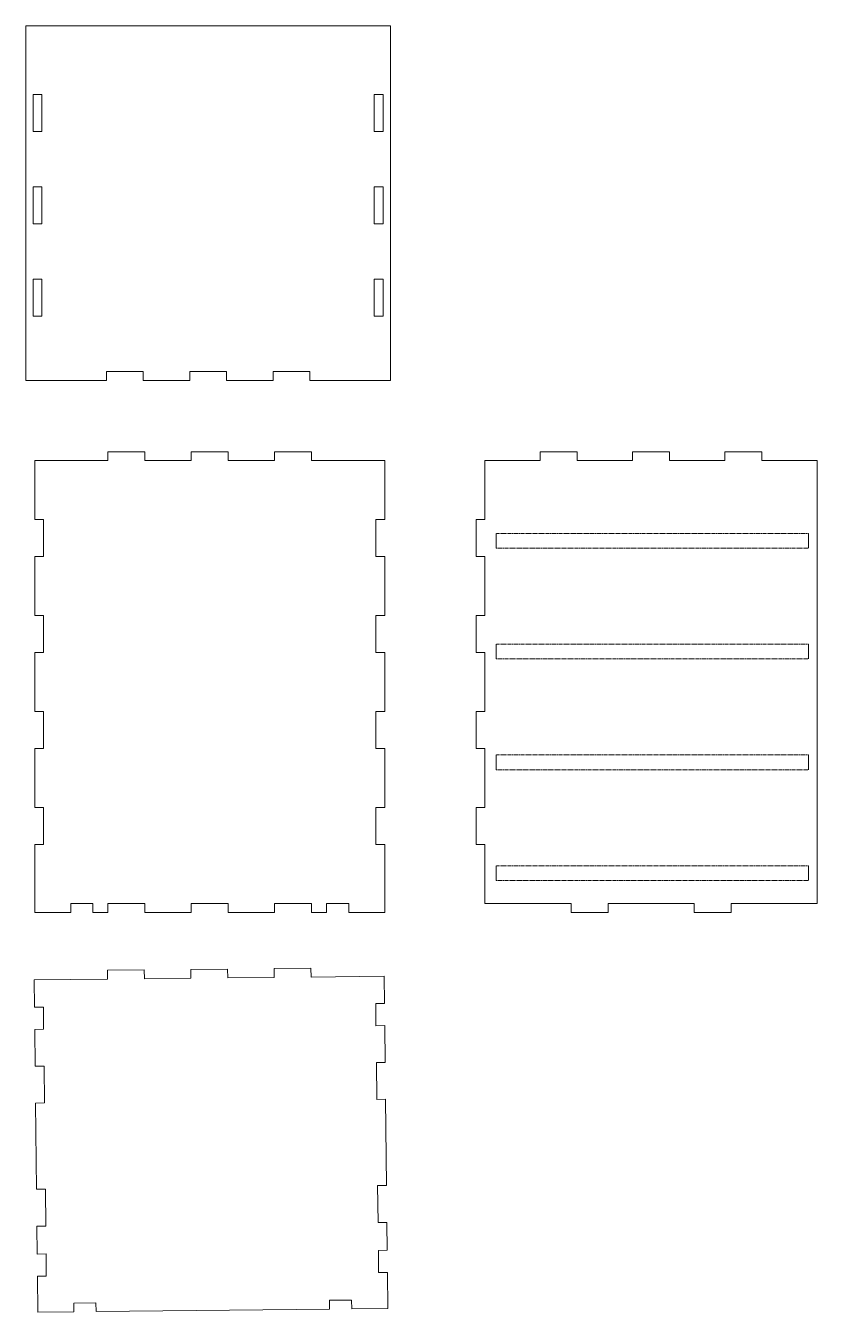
# Model space of a CAD drawing. Header units: millimetres. Extents: x -2066 to 5505, y -2840 to 3131.
# Drawn here: x 316 to 1388, y 1389 to 3131 of the extents above; entities that cross this region are included whole.
import ezdxf

# ---------------------------------------------------------------- set-up
doc = ezdxf.new("R2010")
doc.units = ezdxf.units.MM
doc.linetypes.add('HIDDEN', pattern=[1.905, 1.27, -0.635])

msp = doc.modelspace()

# ---------------------------------------------------------------- linework, layer by layer
at = {"color": 7, "linetype": 'Continuous', "lineweight": 15}
for p, q in [((316.334, 2650.758), (316.334, 3130.966)), ((810.334, 3130.966), (316.334, 3130.966)), ((810.334, 3130.966), (810.334, 2650.758)), ((338.334, 3037.758), (326.334, 3037.758)), ((326.334, 2987.758), (326.334, 3037.758)), ((338.334, 2987.758), (338.334, 3037.758)), ((788.334, 3037.758), (800.334, 3037.758)), ((788.334, 3037.758), (788.334, 2987.758)), ((800.334, 3037.758), (800.334, 2987.758)), ((338.334, 2987.758), (326.334, 2987.758)), ((788.334, 2987.758), (800.334, 2987.758)), ((326.334, 2862.758), (326.334, 2912.758)), ((338.334, 2912.758), (326.334, 2912.758)), ((338.334, 2862.758), (338.334, 2912.758)), ((788.334, 2912.758), (800.334, 2912.758)), ((788.334, 2912.758), (788.334, 2862.758)), ((800.334, 2912.758), (800.334, 2862.758)), ((338.334, 2862.758), (326.334, 2862.758)), ((788.334, 2862.758), (800.334, 2862.758)), ((326.334, 2737.758), (326.334, 2787.758)), ((338.334, 2787.758), (326.334, 2787.758)), ((338.334, 2737.758), (338.334, 2787.758)), ((788.334, 2787.758), (800.334, 2787.758)), ((788.334, 2787.758), (788.334, 2737.758)), ((800.334, 2787.758), (800.334, 2737.758)), ((338.334, 2737.758), (326.334, 2737.758)), ((788.334, 2737.758), (800.334, 2737.758)), ((425.481, 2650.758), (316.334, 2650.758)), ((425.481, 2662.758), (425.481, 2650.758)), ((475.481, 2662.758), (425.481, 2662.758)), ((475.481, 2662.758), (475.481, 2650.758)), ((538.334, 2650.758), (475.481, 2650.758)), ((588.334, 2662.758), (538.334, 2662.758)), ((538.334, 2662.758), (538.334, 2650.758)), ((588.334, 2662.758), (588.334, 2650.758)), ((651.187, 2650.758), (588.334, 2650.758)), ((701.187, 2662.758), (651.187, 2662.758)), ((651.187, 2662.758), (651.187, 2650.758)), ((701.187, 2662.758), (701.187, 2650.758)), ((810.334, 2650.758), (701.187, 2650.758)), ((427.64, 2542.14), (427.64, 2554.14)), ((427.64, 2554.14), (477.64, 2554.14)), ((477.64, 2554.14), (477.64, 2542.14)), ((540.493, 2542.14), (540.493, 2554.14)), ((540.493, 2554.14), (590.493, 2554.14)), ((590.493, 2554.14), (590.493, 2542.14)), ((653.346, 2554.14), (703.346, 2554.14)), ((653.346, 2542.14), (653.346, 2554.14)), ((703.346, 2554.14), (703.346, 2542.14)), ((1013.107, 2542.14), (1013.107, 2554.14)), ((1013.107, 2554.14), (1063.107, 2554.14)), ((1063.107, 2554.14), (1063.107, 2542.14)), ((1138.107, 2554.14), (1188.107, 2554.14)), ((1138.107, 2542.14), (1138.107, 2554.14)), ((1188.107, 2554.14), (1188.107, 2542.14)), ((1263.107, 2542.14), (1263.107, 2554.14)), ((1263.107, 2554.14), (1313.107, 2554.14)), ((1313.107, 2554.14), (1313.107, 2542.14)), ((328.493, 2462.14), (328.493, 2542.14)), ((328.493, 2542.14), (427.64, 2542.14)), ((477.64, 2542.14), (540.493, 2542.14)), ((590.493, 2542.14), (653.346, 2542.14)), ((703.346, 2542.14), (802.493, 2542.14)), ((802.493, 2542.14), (802.493, 2462.14)), ((1013.107, 2542.14), (938.107, 2542.14)), ((938.107, 2542.14), (938.107, 2462.14)), ((1138.107, 2542.14), (1063.107, 2542.14)), ((1263.107, 2542.14), (1188.107, 2542.14)), ((1388.107, 2542.14), (1313.107, 2542.14)), ((1388.107, 2542.14), (1388.107, 1942.14)), ((328.493, 2462.14), (340.493, 2462.14)), ((340.493, 2462.14), (340.493, 2412.14)), ((790.493, 2462.14), (802.493, 2462.14)), ((790.493, 2412.14), (790.493, 2462.14)), ((926.107, 2412.14), (926.107, 2462.14)), ((938.107, 2462.14), (926.107, 2462.14)), ((953.107, 2443.45), (953.107, 2423.45)), ((1376.107, 2423.45), (1376.107, 2443.45)), ((328.493, 2332.14), (328.493, 2412.14)), ((340.493, 2412.14), (328.493, 2412.14)), ((802.493, 2412.14), (790.493, 2412.14)), ((802.493, 2412.14), (802.493, 2332.14)), ((938.107, 2412.14), (926.107, 2412.14)), ((938.107, 2412.14), (938.107, 2332.14)), ((328.493, 2332.14), (340.493, 2332.14)), ((340.493, 2332.14), (340.493, 2282.14)), ((790.493, 2332.14), (802.493, 2332.14)), ((790.493, 2282.14), (790.493, 2332.14)), ((926.107, 2282.14), (926.107, 2332.14)), ((938.107, 2332.14), (926.107, 2332.14)), ((953.107, 2293.45), (953.107, 2273.45)), ((1376.107, 2273.45), (1376.107, 2293.45)), ((328.493, 2202.14), (328.493, 2282.14)), ((340.493, 2282.14), (328.493, 2282.14)), ((802.493, 2282.14), (790.493, 2282.14)), ((802.493, 2282.14), (802.493, 2202.14)), ((938.107, 2282.14), (926.107, 2282.14)), ((938.107, 2282.14), (938.107, 2202.14)), ((328.493, 2202.14), (340.493, 2202.14)), ((340.493, 2202.14), (340.493, 2152.14)), ((790.493, 2202.14), (802.493, 2202.14)), ((790.493, 2152.14), (790.493, 2202.14)), ((926.107, 2152.14), (926.107, 2202.14)), ((938.107, 2202.14), (926.107, 2202.14)), ((328.493, 2072.14), (328.493, 2152.14)), ((340.493, 2152.14), (328.493, 2152.14)), ((802.493, 2152.14), (790.493, 2152.14)), ((802.493, 2152.14), (802.493, 2072.14)), ((938.107, 2152.14), (926.107, 2152.14)), ((938.107, 2152.14), (938.107, 2072.14)), ((953.107, 2143.45), (953.107, 2123.45)), ((1376.107, 2123.45), (1376.107, 2143.45)), ((328.493, 2072.14), (340.493, 2072.14)), ((340.493, 2072.14), (340.493, 2022.14)), ((790.493, 2072.14), (802.493, 2072.14)), ((790.493, 2022.14), (790.493, 2072.14)), ((926.107, 2022.14), (926.107, 2072.14)), ((938.107, 2072.14), (926.107, 2072.14)), ((328.493, 1930.14), (328.493, 2022.14)), ((340.493, 2022.14), (328.493, 2022.14)), ((802.493, 2022.14), (790.493, 2022.14)), ((802.493, 2022.14), (802.493, 1930.14)), ((938.107, 2022.14), (926.107, 2022.14)), ((938.107, 2022.14), (938.107, 1942.14)), ((953.107, 1993.45), (953.107, 1973.45)), ((1376.107, 1973.45), (1376.107, 1993.45)), ((407.383, 1942.14), (377.383, 1942.14)), ((377.383, 1942.14), (377.383, 1930.14)), ((407.383, 1942.14), (407.383, 1930.14)), ((427.64, 1942.14), (477.64, 1942.14)), ((427.64, 1930.14), (427.64, 1942.14)), ((477.64, 1942.14), (477.64, 1930.14)), ((540.493, 1942.14), (590.493, 1942.14)), ((540.493, 1930.14), (540.493, 1942.14)), ((590.493, 1942.14), (590.493, 1930.14)), ((653.346, 1942.14), (703.346, 1942.14)), ((653.346, 1930.14), (653.346, 1942.14)), ((703.346, 1942.14), (703.346, 1930.14)), ((753.604, 1942.14), (723.604, 1942.14)), ((723.604, 1942.14), (723.604, 1930.14)), ((753.604, 1942.14), (753.604, 1930.14)), ((1054.773, 1942.14), (938.107, 1942.14)), ((1054.773, 1930.14), (1054.773, 1942.14)), ((1104.773, 1942.14), (1104.773, 1930.14)), ((1221.44, 1942.14), (1104.773, 1942.14)), ((1221.44, 1930.14), (1221.44, 1942.14)), ((1388.107, 1942.14), (1271.44, 1942.14)), ((1271.44, 1942.14), (1271.44, 1930.14)), ((377.383, 1930.14), (328.493, 1930.14)), ((427.64, 1930.14), (407.383, 1930.14)), ((540.493, 1930.14), (477.64, 1930.14)), ((653.346, 1930.14), (590.493, 1930.14)), ((723.604, 1930.14), (703.346, 1930.14)), ((802.493, 1930.14), (753.604, 1930.14)), ((1104.773, 1930.14), (1054.773, 1930.14)), ((1271.44, 1930.14), (1221.44, 1930.14)), ((426.865, 1851.842), (476.862, 1852.376)), ((426.993, 1839.842), (426.865, 1851.842)), ((476.99, 1840.376), (476.862, 1852.376)), ((539.711, 1853.047), (589.708, 1853.581)), ((539.839, 1841.048), (539.711, 1853.047)), ((589.837, 1841.581), (589.708, 1853.581)), ((652.558, 1854.252), (702.555, 1854.786)), ((652.686, 1842.253), (652.558, 1854.252)), ((702.683, 1842.787), (702.555, 1854.786)), ((426.993, 1839.842), (327.852, 1838.784)), ((328.245, 1801.896), (327.852, 1838.784)), ((539.839, 1841.048), (476.99, 1840.376)), ((652.686, 1842.253), (589.837, 1841.581)), ((801.825, 1843.845), (702.683, 1842.787)), ((802.218, 1806.958), (801.825, 1843.845)), ((328.245, 1801.896), (340.245, 1802.024)), ((340.245, 1802.024), (340.565, 1772.026)), ((790.219, 1806.829), (802.218, 1806.958)), ((790.539, 1776.831), (790.219, 1806.829)), ((340.565, 1772.026), (328.566, 1771.898)), ((329.097, 1722.124), (328.566, 1771.898)), ((802.539, 1776.959), (790.539, 1776.831)), ((803.07, 1727.185), (802.539, 1776.959)), ((791.071, 1727.057), (803.07, 1727.185)), ((791.071, 1727.057), (791.605, 1677.06)), ((341.097, 1722.252), (329.097, 1722.124)), ((341.631, 1672.255), (341.097, 1722.252)), ((791.605, 1677.06), (803.604, 1677.188)), ((804.85, 1560.528), (803.604, 1677.188)), ((341.631, 1672.255), (329.631, 1672.127)), ((330.877, 1555.467), (329.631, 1672.127)), ((342.876, 1555.595), (330.877, 1555.467)), ((343.41, 1505.598), (342.876, 1555.595)), ((792.851, 1560.4), (804.85, 1560.528)), ((792.851, 1560.4), (793.385, 1510.403)), ((343.41, 1505.598), (331.411, 1505.469)), ((331.814, 1467.695), (331.411, 1505.469)), ((793.385, 1510.403), (805.384, 1510.531)), ((805.787, 1472.756), (805.384, 1510.531)), ((331.814, 1467.695), (343.814, 1467.823)), ((343.814, 1467.823), (344.134, 1437.824)), ((793.788, 1472.628), (805.787, 1472.756)), ((794.108, 1442.63), (793.788, 1472.628)), ((344.134, 1437.824), (332.135, 1437.696)), ((332.657, 1388.809), (332.135, 1437.696)), ((806.108, 1442.758), (794.108, 1442.63)), ((806.63, 1393.871), (806.108, 1442.758)), ((381.416, 1401.331), (411.414, 1401.651)), ((381.544, 1389.331), (381.416, 1401.331)), ((411.414, 1401.651), (411.542, 1389.652)), ((727.616, 1405.028), (757.615, 1405.348)), ((727.745, 1393.028), (727.616, 1405.028)), ((757.615, 1405.348), (757.743, 1393.349)), ((806.63, 1393.871), (757.743, 1393.349)), ((381.544, 1389.331), (332.657, 1388.809)), ((727.745, 1393.028), (411.542, 1389.652))]:
    msp.add_line(p, q, dxfattribs=at)
at = {"color": 7, "linetype": 'HIDDEN', "lineweight": 15}
for p, q in [((1376.107, 2443.45), (953.107, 2443.45)), ((953.107, 2423.45), (1376.107, 2423.45)), ((1376.107, 2293.45), (953.107, 2293.45)), ((953.107, 2273.45), (1376.107, 2273.45)), ((1376.107, 2143.45), (953.107, 2143.45)), ((953.107, 2123.45), (1376.107, 2123.45)), ((1376.107, 1993.45), (953.107, 1993.45)), ((953.107, 1973.45), (1376.107, 1973.45))]:
    msp.add_line(p, q, dxfattribs=at)

doc.saveas('drawing.dxf')
